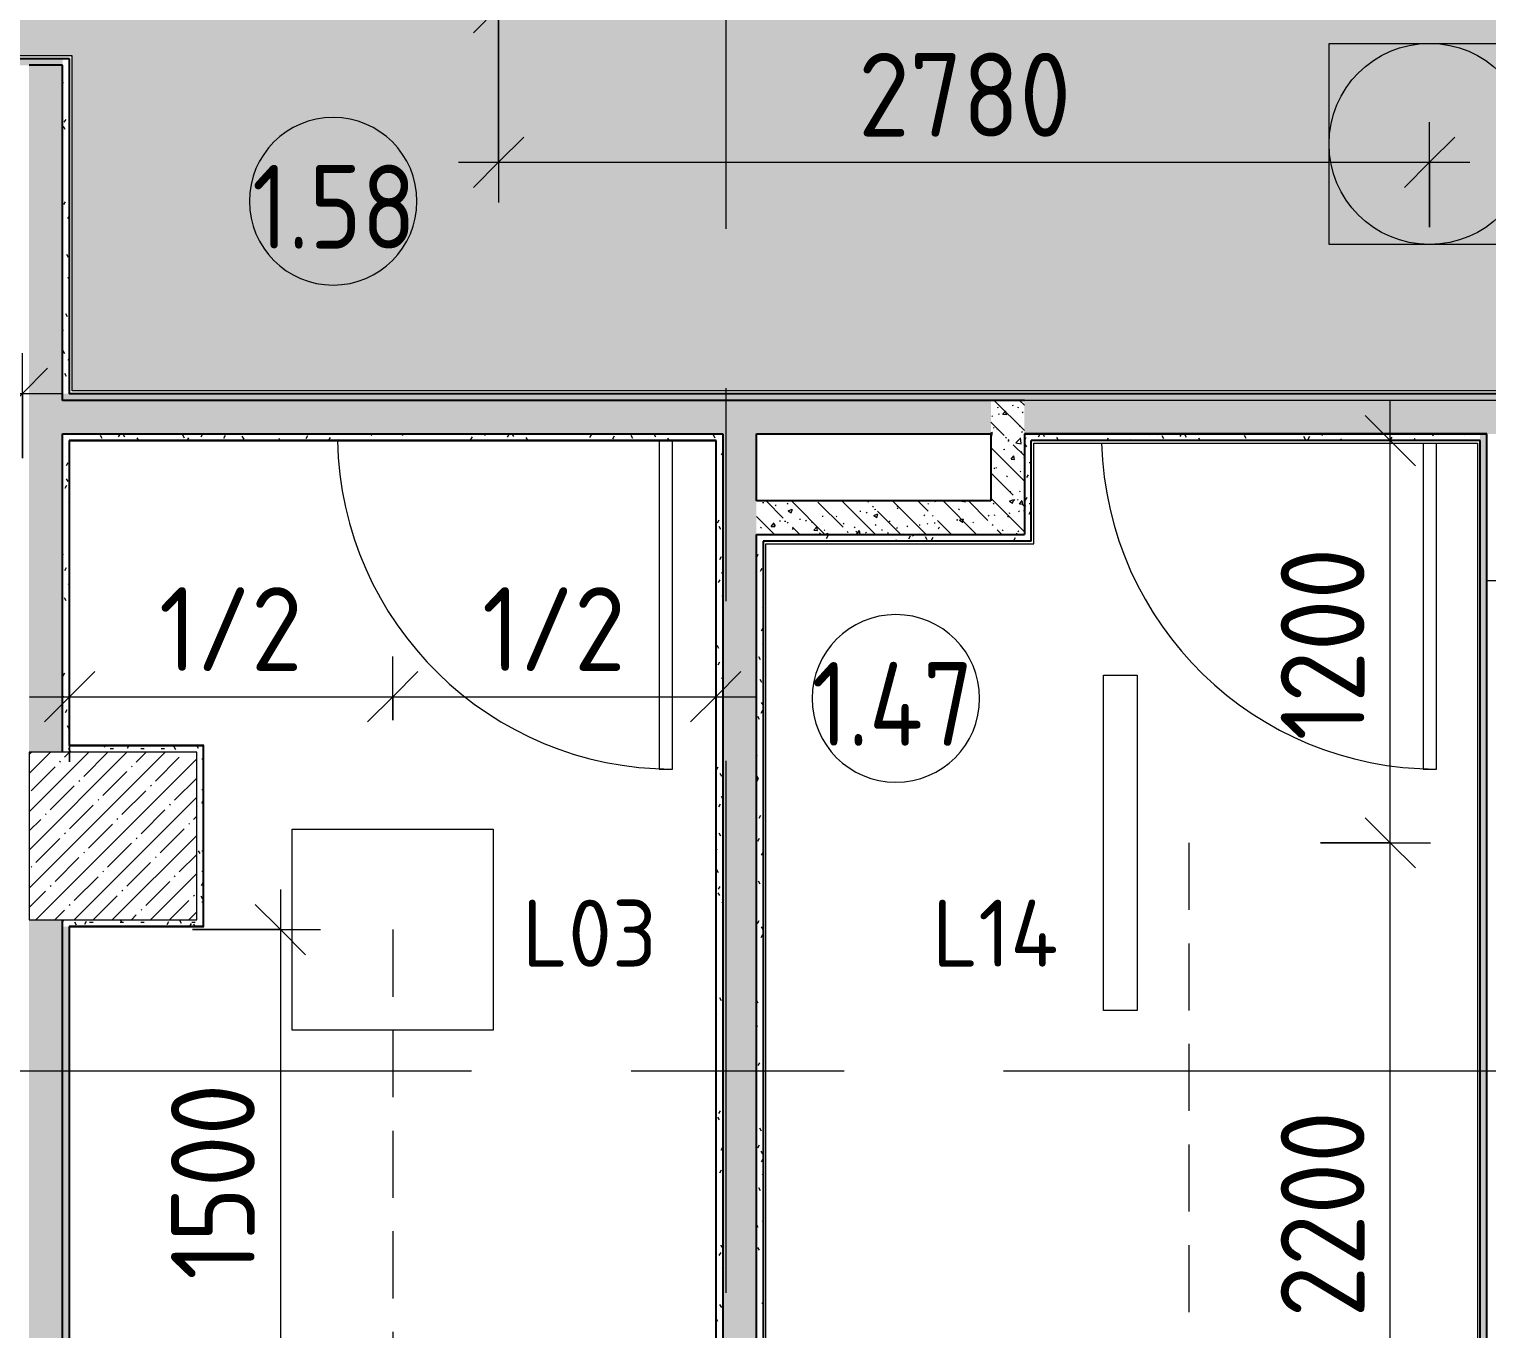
# Model space of a CAD drawing. Header units: millimetres. Extents: x 35802 to 233035, y -8553 to 29000.
# Drawn here: x 78580 to 82930, y 17380 to 21257 of the extents above; entities that cross this region are included whole.
import ezdxf

# ---------------------------------------------------------------- set-up
doc = ezdxf.new("R2010")
doc.units = ezdxf.units.MM
doc.linetypes.add('ADSK_Штрих_ш2 п1', pattern=[300, 200, -100])
doc.linetypes.add('Осевая', pattern=[3175, 635, -476.25, 1587.5, -476.25])
for name, color, linetype, lineweight in [('A-ANNO-DIMS', 7, 'Continuous', 9), ('A-ANNO-DIMS-100', 7, 'Continuous', 9), ('A-ANNO-NOTE', 7, 'Continuous', 9), ('A-AREA-IDEN', 7, 'Continuous', 9), ('A-DETL-1', 7, 'ADSK_Штрих_ш2 п1', 9), ('A-DOOR', 7, 'Continuous', 9), ('A-DOOR-1', 7, 'Continuous', 13), ('A-WALL', 7, 'Continuous', 9), ('E-LITE-EQPM-IDEN', 7, 'Continuous', 9), ('I-WALL', 7, 'Continuous', 9), ('S-COLS', 7, 'Continuous', 9), ('Оси', 7, 'Continuous', 9), ('Оси-2', 7, 'Осевая', 9)]:
    doc.layers.add(name, color=color, linetype=linetype, lineweight=lineweight)
doc.layers.add('A-CLNG-PATT-1', color=7, linetype='Continuous', lineweight=9, transparency=1)
doc.layers.add('A-WALL-2', color=7, linetype='Continuous', lineweight=25, true_color=0x3c3c3c)
doc.layers.add('A-WALL-FNSH-2', color=7, linetype='Continuous', lineweight=13, true_color=0x3c3c3c)
doc.styles.add('GOST Common', font='GOST_Common.ttf', dxfattribs={"height": 200})
doc.styles.add('GOST Common_1', font='GOST_Common.ttf', dxfattribs={"width": 0.9, "height": 250})
doc.styles.add('ISOCPEUR', font='isocpeur.ttf', dxfattribs={"width": 0.9, "height": 250})
doc.dimstyles.new('ISO-2_5_0_9К_БОЛЬШОЙ', dxfattribs={"dimscale": 304.8, "dimtxt": 248.995294, "dimasz": 0.492126, "dimexe": 0.393701, "dimexo": 0.984252, "dimgap": 0, "dimtad": 1, "dimdec": 0, "dimrnd": 10, "dimzin": 0, "dimdsep": 46, "dimtxsty": 'ISOCPEUR', "dimblk1": 'OBLIQUE', "dimblk2": 'OBLIQUE', "dimsah": 1, "dimcen": 0.09, "dimdle": 0.393701, "dimazin": 0, "dimtfac": 1, "dimtdec": 4, "dimtix": 1, "dimtmove": 0, "dimatfit": 3, "dimfxl": 1, "dimtvp": 1, "dimtolj": 1, "dimtzin": 0, "dimarcsym": 2})
doc.dimstyles.new('ISO-2_5_0_9К_БОЛЬШОЙ_3', dxfattribs={"dimscale": 304.8, "dimtxt": 248.995294, "dimasz": 0.492126, "dimexe": 0.393701, "dimexo": 0.984252, "dimgap": 0, "dimtad": 1, "dimdec": 0, "dimrnd": 10, "dimzin": 0, "dimdsep": 46, "dimtxsty": 'ISOCPEUR', "dimblk1": 'OBLIQUE', "dimblk2": 'OBLIQUE', "dimsah": 1, "dimcen": 0.09, "dimdle": 0.393701, "dimazin": 0, "dimtfac": 1, "dimtdec": 4, "dimtix": 1, "dimtmove": 0, "dimatfit": 3, "dimfxl": 1, "dimtvp": 1, "dimtolj": 1, "dimtzin": 0, "dimarcsym": 2})
pattern_1 = [(135, (0, 0), (-75.43415, -75.43415), [106.68, -17.78, 3.556, -17.78]), (135, (0, 75.39), (-75.43415, -75.43415), []), (50, (0, 0), (127.52922, -11.15758), [13.335, -146.685]), (355, (0, 0), (-24.66966, 133.74002), [10.668, -117.348]), (100.451, (10.63, -0.93), (102.85973, 122.58178), [11.333, -124.663]), (46.184, (0, 35.56), (189.75516, -29.43036), [20.002, -220.027]), (96.636, (15.81, 33.1), (166.1822, 173.1996), [17, -186.995]), (351.184, (0, 35.56), (166.18393, 173.19757), [16.002, -176.022]), (21, (17.78, 26.67), (106.13027, -71.58603), [13.335, -146.685]), (326, (17.78, 26.67), (43.26188, 128.93175), [10.668, -117.348]), (71.451, (26.62, 20.7), (149.39198, 57.34505), [11.333, -124.663]), (37.5, (0, 0), (2.162228, 59.188357), [3.353, -112.573, 3.353, -115.773, -117.792]), (37.5, (0, 0), (2.162228, 59.188357), [-235.052, 3.353, -114.44]), (7.5, (0, 0), (46.773857, 70.126152), [3.353, -64.567, 3.353, -109.906, -44.894]), (7.5, (0, 0), (46.773857, 70.126152), [-181.178, 3.353, -41.542]), (327.5, (-39.65, 0), (94.91367, -4.010093), [3.353, -41.097, 3.353, -135.331, -184.023]), (327.5, (-39.65, 0), (94.91367, -4.010093), [-183.134, 3.353, -180.67]), (317.5, (-57.43, 0), (103.69057, 17.79882), [3.353, -54.432, 3.353, -88.748, -130.683]), (317.5, (-57.43, 0), (103.69057, 17.79882), [-149.885, 3.353, -127.33])]
pattern_2 = [(0, (0, 0), (121.92, 30.48), [10.058, -81.382, 10.058, -81.382, -487.68]), (0, (0, 0), (121.92, 30.48), [-182.88, 10.058, -172.822, 10.058, -81.382, -213.36]), (0, (0, 0), (121.92, 30.48), [-457.2, 10.058, -50.902, 10.058, -142.342]), (120, (45.72, 15.24), (-87.356454, 90.345817), [10.058, -81.382, 10.058, -81.382, -487.68]), (120, (45.72, 15.24), (-87.356454, 90.345817), [-182.88, 10.058, -172.822, 10.058, -81.382, -213.36]), (120, (45.72, 15.24), (-87.356454, 90.345817), [-457.2, 10.058, -50.902, 10.058, -142.342]), (240, (60.96, 76.2), (-34.563546, -120.825817), [10.058, -81.382, 10.058, -81.382, -487.68]), (240, (60.96, 76.2), (-34.563546, -120.825817), [-182.88, 10.058, -172.822, 10.058, -81.382, -213.36]), (240, (60.96, 76.2), (-34.563546, -120.825817), [-457.2, 10.058, -50.902, 10.058, -142.342])]

# ---------------------------------------------------------------- blocks, each defined once
blk = doc.blocks.new('110_Дверь_СКБ_1Ст_Внутренняя1 - Д-11п 1100x2100h_кладовые _все__ коридор _между помещениями блока столовой__ моечные _все_ 2-32102277-План расстановки осветительного оборудования 1 этажа в осях 12-23')
at = {"layer": 'A-DOOR'}
blk.add_arc((-487.5, 50), 1000, 1.6089, 90, dxfattribs=at)
at = {"layer": 'A-DOOR-1'}
for p, q in [((-487.5, 1050), (-487.5, 78)), ((-447.5, 1050), (-487.5, 1050)), ((-447.5, 78), (-447.5, 1050))]:
    blk.add_line(p, q, dxfattribs=at)
blk = doc.blocks.new('110_Дверь_СКБ_1Ст_Внутренняя1 - Д-11п 1100x2100h_кладовые _все__ коридор _между помещениями блока столовой__ моечные _все_ 2-V21-План расстановки осветительного оборудования 1 этажа в осях 12-23')
at = {"layer": 'A-DOOR'}
blk.add_arc((-487.5, 50), 1000, 1.1492, 90, dxfattribs=at)
at = {"layer": 'A-DOOR-1'}
for p, q in [((-487.5, 1050), (-487.5, 70)), ((-447.5, 1050), (-487.5, 1050)), ((-447.5, 70), (-447.5, 1050))]:
    blk.add_line(p, q, dxfattribs=at)
blk = doc.blocks.new('BSC_Колонна _Прямоугольная - 500х500-V37-План расстановки осветительного оборудования 1 этажа в осях 12-23')
at = {"layer": 'S-COLS'}
h = blk.add_hatch(dxfattribs=at)
h.set_pattern_fill('FP_53', color=256, style=0, pattern_type=2)
h.set_pattern_definition([(45, (-78830, -18850), (-57.02463, 57.02463), []), (45, (-78772.975, -18850), (-57.02463, 57.02463), [100.806, -20.161, 3.353, -16.808])])
h.paths.add_polyline_path([(-250, -250), (250, -250), (250, 250), (-250, 250)])
for p, q in [((250, 250), (-250, 250)), ((-250, 250), (-250, -250)), ((250, -250), (250, 250)), ((-250, -250), (250, -250))]:
    blk.add_line(p, q, dxfattribs=at)
blk = doc.blocks.new('Марка_Помещения - Номер-25198446-План расстановки осветительного оборудования 1 этажа в осях 12-23')
at = {"layer": 'A-AREA-IDEN'}
for start, end in [(360, 180), (180, 360)]:
    blk.add_arc((0, 0), 2.5, start, end, dxfattribs=at)
blk = doc.blocks.new('DIMBLOCK70-План расстановки осветительного оборудования 1 этажа в осях 12-23')
at = {"layer": 'A-ANNO-DIMS-100'}
for p, q in [((78559.8, 19977.1), (78559.8, 20291)), ((77499.8, 20249.3), (77499.8, 20051)), ((77499.8, 20171), (77499.8, 20249.3)), ((77499.8, 20171), (78679.8, 20171)), ((78559.8, 20171), (78559.8, 19977.1))]:
    blk.add_line(p, q, dxfattribs=at)
at = {"layer": 'A-ANNO-DIMS-100', "lineweight": 20}
for p, q in [((77499.8, 20171), (77574.8, 20246)), ((78559.8, 20171), (78634.8, 20246)), ((77499.8, 20171), (77424.8, 20096)), ((78559.8, 20171), (78484.8, 20096))]:
    blk.add_line(p, q, dxfattribs=at)
at = {"layer": 'A-ANNO-DIMS-100', "color": 0, "insert": (77814.3, 20497.7), "char_height": 250, "width": 517.144, "attachment_point": 1, "line_spacing_factor": 1.149209, "style": 'ISOCPEUR'}
blk.add_mtext('1/2', dxfattribs=at)
blk = doc.blocks.new('_Oblique')
at = {"color": 0, "linetype": 'ByBlock', "lineweight": -2}
blk.add_line((-0.5, -0.5), (0.5, 0.5), dxfattribs=at)
blk = doc.blocks.new('DIMBLOCK112-План расстановки осветительного оборудования 1 этажа в осях 12-23')
at = {"layer": 'A-ANNO-DIMS-100', "lineweight": 20}
for p, q in [((74381, 21322), (74456, 21397)), ((79981, 21322), (80056, 21397)), ((74381, 21322), (74306, 21247)), ((79981, 21322), (79906, 21247))]:
    blk.add_line(p, q, dxfattribs=at)
at = {"layer": 'A-ANNO-DIMS-100'}
for p, q in [((74381, 21327.5), (74381, 21202)), ((74381, 21322), (74381, 21327.5)), ((74381, 21322), (80101, 21322)), ((79981, 21327.5), (79981, 21202)), ((79981, 21322), (79981, 21327.5))]:
    blk.add_line(p, q, dxfattribs=at)
at = {"layer": 'A-ANNO-DIMS-100', "color": 0, "insert": (76865, 21648.6), "char_height": 250, "width": 758.478, "attachment_point": 1, "line_spacing_factor": 1.149209, "style": 'ISOCPEUR'}
blk.add_mtext('5600', dxfattribs=at)
blk = doc.blocks.new('DIMBLOCK129-План расстановки осветительного оборудования 1 этажа в осях 12-23')
at = {"layer": 'A-ANNO-DIMS-100'}
for p, q in [((79329.8, 18691), (79329.8, 17071)), ((79067.4, 18571), (79449.8, 18571)), ((79329.8, 18571), (79067.4, 18571)), ((79067.4, 17071), (79449.8, 17071)), ((79329.8, 17071), (79067.4, 17071))]:
    blk.add_line(p, q, dxfattribs=at)
at = {"layer": 'A-ANNO-DIMS-100', "lineweight": 20}
for p, q in [((79329.8, 18571), (79254.8, 18646)), ((79329.8, 18571), (79404.8, 18496)), ((79329.8, 17071), (79254.8, 17146)), ((79329.8, 17071), (79404.8, 16996))]:
    blk.add_line(p, q, dxfattribs=at)
at = {"layer": 'A-ANNO-DIMS-100', "color": 0, "insert": (79003.2, 17526.5), "char_height": 250, "width": 706.764, "attachment_point": 1, "rotation": 90, "line_spacing_factor": 1.149209, "style": 'ISOCPEUR'}
blk.add_mtext('1500', dxfattribs=at)
blk = doc.blocks.new('DIMBLOCK133-План расстановки осветительного оборудования 1 этажа в осях 12-23')
at = {"layer": 'A-ANNO-DIMS-100', "lineweight": 20}
for p, q in [((82641.6, 18830), (82566.6, 18905)), ((82641.6, 18830), (82716.6, 18755)), ((82641.6, 16629.8), (82566.6, 16704.8)), ((82641.6, 16629.8), (82716.6, 16554.8))]:
    blk.add_line(p, q, dxfattribs=at)
at = {"layer": 'A-ANNO-DIMS-100'}
for p, q in [((82434, 18830), (82761.6, 18830)), ((82641.6, 18830), (82434, 18830)), ((82641.6, 16509.8), (82641.6, 18830)), ((82434, 16629.8), (82761.6, 16629.8)), ((82641.6, 16629.8), (82434, 16629.8))]:
    blk.add_line(p, q, dxfattribs=at)
at = {"layer": 'A-ANNO-DIMS-100', "color": 0, "insert": (82314.9, 17413.8), "char_height": 250, "width": 758.478, "attachment_point": 1, "rotation": 90, "line_spacing_factor": 1.149209, "style": 'ISOCPEUR'}
blk.add_mtext('2200', dxfattribs=at)
blk = doc.blocks.new('DIMBLOCK134-План расстановки осветительного оборудования 1 этажа в осях 12-23')
at = {"layer": 'A-ANNO-DIMS-100'}
for p, q in [((82641.6, 18830), (82641.6, 20150)), ((82835.5, 20030), (82521.6, 20030)), ((82641.6, 20030), (82835.5, 20030)), ((82434, 18830), (82761.6, 18830)), ((82641.6, 18830), (82434, 18830))]:
    blk.add_line(p, q, dxfattribs=at)
at = {"layer": 'A-ANNO-DIMS-100', "lineweight": 20}
for p, q in [((82641.6, 20030), (82566.6, 20105)), ((82641.6, 20030), (82716.6, 19955)), ((82641.6, 18830), (82566.6, 18905)), ((82641.6, 18830), (82716.6, 18755))]:
    blk.add_line(p, q, dxfattribs=at)
at = {"layer": 'A-ANNO-DIMS-100', "color": 0, "insert": (82314.9, 19135.5), "char_height": 250, "width": 706.764, "attachment_point": 1, "rotation": 90, "line_spacing_factor": 1.149209, "style": 'ISOCPEUR'}
blk.add_mtext('1200', dxfattribs=at)
blk = doc.blocks.new('DIMBLOCK135-План расстановки осветительного оборудования 1 этажа в осях 12-23')
at = {"layer": 'A-ANNO-DIMS-100'}
for p, q in [((83050, 19418.4), (83050, 19732.4)), ((82930, 19612.4), (83755, 19612.4)), ((83050, 19612.4), (83050, 19418.4)), ((83755, 19618.3), (83755, 19492.4)), ((83755, 19612.4), (83755, 19618.3))]:
    blk.add_line(p, q, dxfattribs=at)
at = {"layer": 'A-ANNO-DIMS-100', "lineweight": 20}
for p, q in [((83050, 19612.4), (83125, 19687.4)), ((83755, 19612.4), (83830, 19687.4)), ((83050, 19612.4), (82975, 19537.4)), ((83755, 19612.4), (83680, 19537.4))]:
    blk.add_line(p, q, dxfattribs=at)
at = {"layer": 'A-ANNO-DIMS-100', "color": 0, "insert": (83187, 19939), "char_height": 250, "width": 517.144, "attachment_point": 1, "line_spacing_factor": 1.149209, "style": 'ISOCPEUR'}
blk.add_mtext('1/2', dxfattribs=at)
blk = doc.blocks.new('DIMBLOCK268-План расстановки осветительного оборудования 1 этажа в осях 12-23')
at = {"layer": 'A-ANNO-DIMS-100'}
for p, q in [((79981, 21327.5), (79981, 20740.2)), ((79981, 20860.2), (79981, 21327.5)), ((82759, 20666.3), (82759, 20980.2)), ((79861, 20860.2), (82879, 20860.2)), ((82759, 20860.2), (82759, 20666.3))]:
    blk.add_line(p, q, dxfattribs=at)
at = {"layer": 'A-ANNO-DIMS-100', "lineweight": 20}
for p, q in [((79981, 20860.2), (80056, 20935.2)), ((82759, 20860.2), (82834, 20935.2)), ((79981, 20860.2), (79906, 20785.2)), ((82759, 20860.2), (82684, 20785.2))]:
    blk.add_line(p, q, dxfattribs=at)
at = {"layer": 'A-ANNO-DIMS-100', "color": 0, "insert": (81054, 21186.8), "char_height": 250, "width": 758.478, "attachment_point": 1, "line_spacing_factor": 1.149209, "style": 'ISOCPEUR'}
blk.add_mtext('2780', dxfattribs=at)
blk = doc.blocks.new('DIMBLOCK271-План расстановки осветительного оборудования 1 этажа в осях 12-23')
at = {"layer": 'A-ANNO-DIMS-100'}
for p, q in [((78700.8, 19072), (78700.8, 19385.9)), ((79664.9, 19196.4), (79664.9, 19385.9)), ((78580.8, 19265.9), (79664.9, 19265.9)), ((78700.8, 19265.9), (78700.8, 19072)), ((79664.9, 19265.9), (79664.9, 19196.4))]:
    blk.add_line(p, q, dxfattribs=at)
at = {"layer": 'A-ANNO-DIMS-100', "lineweight": 20}
for p, q in [((78700.8, 19265.9), (78775.8, 19340.9)), ((79664.9, 19265.9), (79739.9, 19340.9)), ((78700.8, 19265.9), (78625.8, 19190.9)), ((79664.9, 19265.9), (79589.9, 19190.9))]:
    blk.add_line(p, q, dxfattribs=at)
at = {"layer": 'A-ANNO-DIMS-100', "color": 0, "insert": (78967.4, 19592.6), "char_height": 250, "width": 517.144, "attachment_point": 1, "line_spacing_factor": 1.149209, "style": 'ISOCPEUR'}
blk.add_mtext('1/2', dxfattribs=at)
blk = doc.blocks.new('DIMBLOCK272-План расстановки осветительного оборудования 1 этажа в осях 12-23')
at = {"layer": 'A-ANNO-DIMS-100'}
for p, q in [((79664.9, 19196.4), (79664.9, 19385.9)), ((80629, 19072), (80629, 19385.9)), ((79664.9, 19265.9), (80749, 19265.9)), ((79664.9, 19265.9), (79664.9, 19196.4)), ((80629, 19265.9), (80629, 19072))]:
    blk.add_line(p, q, dxfattribs=at)
at = {"layer": 'A-ANNO-DIMS-100', "lineweight": 20}
for p, q in [((79664.9, 19265.9), (79739.9, 19340.9)), ((80629, 19265.9), (80704, 19340.9)), ((79664.9, 19265.9), (79589.9, 19190.9)), ((80629, 19265.9), (80554, 19190.9))]:
    blk.add_line(p, q, dxfattribs=at)
at = {"layer": 'A-ANNO-DIMS-100', "color": 0, "insert": (79931.5, 19592.6), "char_height": 250, "width": 517.144, "attachment_point": 1, "line_spacing_factor": 1.149209, "style": 'ISOCPEUR'}
blk.add_mtext('1/2', dxfattribs=at)

msp = doc.modelspace()

# ---------------------------------------------------------------- hatches: boundary and pattern name
at = {"layer": 'A-CLNG-PATT-1'}
h = msp.add_hatch(color=256, dxfattribs=at)
h.paths.add_polyline_path([(84590, 20178), (84590, 21652), (82302, 21652), (82302, 22672), (68282, 22672), (68282, 26852), (68202, 26852), (68202, 26860), (67111, 26860), (67110, 26852), (66788, 26852), (66788, 26472), (66132, 26472), (66132, 26859), (60788, 26859), (60788, 26472), (60132, 26472), (60132, 26852), (57578, 26852), (57578, 25558), (57958, 25558), (57958, 24978), (58130, 24978), (58130, 24950), (58180, 24950), (58180, 24850), (58785, 24850), (58785, 24950), (58835, 24950), (58835, 24850), (59885, 24850), (59885, 24950), (59935, 24950), (59935, 24850), (60560, 24850), (60560, 24950), (60770, 24950), (60770, 24955), (61865, 24955), (61865, 24950), (61935, 24950), (61935, 24955), (63055, 24955), (63055, 24950), (63125, 24950), (63125, 24955), (64245, 24955), (64245, 24950), (64315, 24950), (64315, 24955), (65435, 24955), (65435, 24950), (65505, 24950), (65505, 24955), (66090, 24955), (66090, 24950), (66760, 24950), (66760, 24960), (66780, 24960), (66780, 24970.5), (66788, 24970.5), (66788, 22672), (66288, 22672), (66288, 21178), (78707.8, 21178), (78707.8, 20178), (83295.5, 20178), (83295.5, 20188), (83315.5, 20188), (83315.5, 20178)])
h.paths.add_polyline_path([(58140, 24810), (58140, 24850), (58130, 24850), (58130, 24810)])
h.paths.add_polyline_path([(60600, 24830), (60610, 24830), (60610, 24850), (60600, 24850)])
at = {"layer": 'I-WALL'}
h = msp.add_hatch(dxfattribs=at)
h.set_pattern_fill('FP_67', color=256, style=0, pattern_type=2)
h.set_pattern_definition(pattern_2)
h.paths.add_polyline_path([(78579.8, 21150), (78679.8, 21150), (78679.8, 21170), (66260, 21170), (66260, 21150), (77459.9, 21150)])
h = msp.add_hatch(dxfattribs=at)
h.set_pattern_fill('FP_21', color=256, style=0, pattern_type=2)
h.set_pattern_definition(pattern_1)
h.paths.add_polyline_path([(78579.8, 15150), (78580, 15150.8), (78580, 15650), (78679.8, 15650), (78679.8, 18600), (78580, 18600), (78580, 19100), (78679.8, 19100), (78679.8, 21150), (78579.8, 21150), (78579.8, 15192.6)])
h = msp.add_hatch(dxfattribs=at)
h.set_pattern_fill('FP_67', color=256, style=0, pattern_type=2)
h.set_pattern_definition(pattern_2)
h.paths.add_polyline_path([(78679.8, 20170), (78699.8, 20170), (78699.8, 21170), (78679.8, 21170), (78679.8, 20363.7)])
h = msp.add_hatch(dxfattribs=at)
h.set_pattern_fill('FP_67', color=256, style=0, pattern_type=2)
h.set_pattern_definition(pattern_2)
h.paths.add_polyline_path([(84480, 20150), (84590, 20150), (84590, 20170), (78679.8, 20170), (78679.8, 20150), (83263.9, 20150)])
h = msp.add_hatch(dxfattribs=at)
h.set_pattern_fill('FP_21', color=256, style=0, pattern_type=2)
h.set_pattern_definition(pattern_1)
h.paths.add_polyline_path([(81450, 20050), (81450, 20150), (78679.8, 20150), (78679.8, 20050), (81087.4, 20050)])
h = msp.add_hatch(dxfattribs=at)
h.set_pattern_fill('FP_21', color=256, style=0, pattern_type=2)
h.set_pattern_definition(pattern_1)
h.paths.add_polyline_path([(81550, 19750), (81550, 20150), (81450, 20150), (81450, 19750)])
h = msp.add_hatch(dxfattribs=at)
h.set_pattern_fill('FP_21', color=256, style=0, pattern_type=2)
h.set_pattern_definition(pattern_1)
h.paths.add_polyline_path([(84480, 20050), (84480, 20150), (81550, 20150), (81550, 20050), (83263.9, 20050)])
h = msp.add_hatch(dxfattribs=at)
h.set_pattern_fill('FP_67', color=256, style=0, pattern_type=2)
h.set_pattern_definition(pattern_2)
h.paths.add_polyline_path([(78699.8, 19100), (78699.8, 20050), (78679.8, 20050), (78679.8, 19100)])
h = msp.add_hatch(dxfattribs=at)
h.set_pattern_fill('FP_67', color=256, style=0, pattern_type=2)
h.set_pattern_definition(pattern_2)
h.paths.add_polyline_path([(80629, 20030), (80630, 20030), (80630, 20050), (78699.8, 20050), (78699.8, 20030), (80361.9, 20030)])
h = msp.add_hatch(dxfattribs=at)
h.set_pattern_fill('FP_67', color=256, style=0, pattern_type=2)
h.set_pattern_definition(pattern_2)
h.paths.add_polyline_path([(80630, 17150), (80650, 17150), (80650, 20050), (80630, 20050), (80630, 17261)])
h = msp.add_hatch(dxfattribs=at)
h.set_pattern_fill('FP_21', color=256, style=0, pattern_type=2)
h.set_pattern_definition(pattern_1)
h.paths.add_polyline_path([(80750, 17250), (80750, 20050), (80650, 20050), (80650, 17250)])
h = msp.add_hatch(dxfattribs=at)
h.set_pattern_fill('FP_67', color=256, style=0, pattern_type=2)
h.set_pattern_definition(pattern_2)
h.paths.add_polyline_path([(81570, 19730), (81570, 20050), (81550, 20050), (81550, 19730)])
h = msp.add_hatch(dxfattribs=at)
h.set_pattern_fill('FP_67', color=256, style=0, pattern_type=2)
h.set_pattern_definition(pattern_2)
h.paths.add_polyline_path([(82902, 20030), (82910, 20030), (82910, 20050), (81570, 20050), (81570, 20030), (81812.9, 20030)])
h = msp.add_hatch(dxfattribs=at)
h.set_pattern_fill('FP_67', color=256, style=0, pattern_type=2)
h.set_pattern_definition(pattern_2)
h.paths.add_polyline_path([(82930, 15270), (82930, 20050), (82910, 20050), (82910, 15270)])
h = msp.add_hatch(dxfattribs=at)
h.set_pattern_fill('FP_21', color=256, style=0, pattern_type=2)
h.set_pattern_definition(pattern_1)
h.paths.add_polyline_path([(80750, 19750), (81450, 19750), (81450, 19850), (80750, 19850)])
h = msp.add_hatch(dxfattribs=at)
h.set_pattern_fill('FP_67', color=256, style=0, pattern_type=2)
h.set_pattern_definition(pattern_2)
h.paths.add_polyline_path([(81550, 19730), (81550, 19750), (80750, 19750), (80750, 19730), (81087.4, 19730)])
h = msp.add_hatch(dxfattribs=at)
h.set_pattern_fill('FP_67', color=256, style=0, pattern_type=2)
h.set_pattern_definition(pattern_2)
h.paths.add_polyline_path([(80770, 17250), (80770, 19730), (80750, 19730), (80750, 17250)])
h = msp.add_hatch(dxfattribs=at)
h.set_pattern_fill('FP_67', color=256, style=0, pattern_type=2)
h.set_pattern_definition(pattern_2)
h.paths.add_polyline_path([(79080, 19100), (79100, 19100), (79100, 19120), (78699.8, 19120), (78699.8, 19100), (78910.9, 19100)])
h = msp.add_hatch(dxfattribs=at)
h.set_pattern_fill('FP_67', color=256, style=0, pattern_type=2)
h.set_pattern_definition(pattern_2)
h.paths.add_polyline_path([(79100, 18580), (79100, 19100), (79080, 19100), (79080, 18580)])
h = msp.add_hatch(dxfattribs=at)
h.set_pattern_fill('FP_67', color=256, style=0, pattern_type=2)
h.set_pattern_definition(pattern_2)
h.paths.add_polyline_path([(78699.8, 18580), (79080, 18580), (79080, 18600), (78679.8, 18600), (78679.8, 18580)])
h = msp.add_hatch(dxfattribs=at)
h.set_pattern_fill('FP_67', color=256, style=0, pattern_type=2)
h.set_pattern_definition(pattern_2)
h.paths.add_polyline_path([(78679.8, 15650), (78699.8, 15650), (78699.8, 18580), (78679.8, 18580), (78679.8, 17261)])

# ---------------------------------------------------------------- linework, layer by layer
at = {"layer": 'A-ANNO-NOTE'}
for p, q in [((82459, 21215), (83059, 21215)), ((82459, 20615), (82459, 21215)), ((83059, 20615), (82459, 20615)), ((81786.5, 18330), (81786.5, 19330)), ((81786.5, 19330), (81886.5, 19330)), ((81886.5, 19330), (81886.5, 18330)), ((79364.9, 18871), (79964.9, 18871)), ((79364.9, 18271), (79364.9, 18871)), ((79964.9, 18871), (79964.9, 18271)), ((81886.5, 18330), (81786.5, 18330)), ((79964.9, 18271), (79364.9, 18271))]:
    msp.add_line(p, q, dxfattribs=at)
msp.add_circle((82759, 20915), 300, dxfattribs=at)
at = {"layer": 'A-DETL-1'}
for p, q in [((82040.5, 18830), (82040.5, 16629.8)), ((79664.9, 18571), (79664.9, 17071))]:
    msp.add_line(p, q, dxfattribs=at)
at = {"layer": 'A-WALL'}
msp.add_line((84480, 20150), (81550, 20150), dxfattribs=at)
at = {"layer": 'A-WALL-2'}
for p, q in [((66280, 21170), (78699.8, 21170)), ((78679.8, 21150), (78579.8, 21150)), ((78679.8, 20150), (78679.8, 21150)), ((78699.8, 21170), (78699.8, 20170)), ((81550, 20150), (78679.8, 20150)), ((84590, 20170), (78699.8, 20170)), ((78679.8, 19100), (78679.8, 20050)), ((78679.8, 20050), (80650, 20050)), ((80630, 20030), (78699.8, 20030)), ((78699.8, 20030), (78699.8, 19120)), ((80630, 17130), (80630, 20030)), ((80650, 20050), (80650, 17150)), ((80750, 19850), (80750, 20050)), ((80750, 20050), (81450, 20050)), ((81450, 20050), (81450, 19850)), ((81550, 20050), (82930, 20050)), ((81550, 20050), (81550, 19750)), ((82930, 20050), (81550, 20050)), ((81570, 19730), (81570, 20030)), ((82910, 20030), (81570, 20030)), ((82910, 15270), (82910, 20030)), ((82930, 15250), (82930, 20050)), ((81450, 19850), (80750, 19850)), ((80750, 17250), (80750, 19750)), ((80750, 19750), (81550, 19750)), ((81570, 19730), (80770, 19730)), ((80770, 19730), (80770, 17270)), ((78699.8, 19120), (79100, 19120)), ((79100, 18580), (79100, 19120)), ((78679.8, 15650), (78679.8, 18600)), ((79100, 18580), (78699.8, 18580)), ((78699.8, 18580), (78699.8, 15670))]:
    msp.add_line(p, q, dxfattribs=at)
at = {"layer": 'A-WALL-FNSH-2'}
for p, q in [((78707.8, 21178), (66288, 21178)), ((78707.8, 20178), (78707.8, 21178)), ((84590, 20178), (78707.8, 20178)), ((78700.8, 20029), (80629, 20029)), ((78700.8, 19121), (78700.8, 20029)), ((80629, 20029), (80629, 17129)), ((81578, 20022), (82902, 20022)), ((81578, 19722), (81578, 20022)), ((82902, 20022), (82902, 15278)), ((80778, 19722), (81578, 19722)), ((80778, 17278), (80778, 19722)), ((79101, 19121), (78700.8, 19121)), ((79101, 18579), (79101, 19121)), ((78700.8, 18579), (79101, 18579)), ((78700.8, 15671), (78700.8, 18579))]:
    msp.add_line(p, q, dxfattribs=at)
at = {"layer": 'Оси'}
msp.add_line((82250, 18150), (84750, 18150), dxfattribs=at)
at = {"layer": 'Оси-2'}
for p, q in [((80660, 501), (80660, 24890.1)), ((39101.6, 18150), (82250, 18150))]:
    msp.add_line(p, q, dxfattribs=at)

# ---------------------------------------------------------------- block references
at = {"layer": 'A-AREA-IDEN', "xscale": 99.99999999999993, "yscale": 99.99999999999993, "zscale": 99.99999999999993}
for p in [(79487.1, 20744.1), (81166.4, 19260.8)]:
    msp.add_blockref('Марка_Помещения - Номер-25198446-План расстановки осветительного оборудования 1 этажа в осях 12-23', p, dxfattribs=at)
at = {"layer": 'A-DOOR', "rotation": 180}
for name, p in [('110_Дверь_СКБ_1Ст_Внутренняя1 - Д-11п 1100x2100h_кладовые _все__ коридор _между помещениями блока столовой__ моечные _все_ 2-V21-План расстановки осветительного оборудования 1 этажа в осях 12-23', (80012.5, 20100)), ('110_Дверь_СКБ_1Ст_Внутренняя1 - Д-11п 1100x2100h_кладовые _все__ коридор _между помещениями блока столовой__ моечные _все_ 2-32102277-План расстановки осветительного оборудования 1 этажа в осях 12-23', (82292.5, 20100))]:
    msp.add_blockref(name, p, dxfattribs=at)
at = {"layer": 'S-COLS'}
msp.add_blockref('BSC_Колонна _Прямоугольная - 500х500-V37-План расстановки осветительного оборудования 1 этажа в осях 12-23', (78830, 18850), dxfattribs=at)

# ---------------------------------------------------------------- texts
at = {"layer": 'A-AREA-IDEN', "char_height": 250, "attachment_point": 1, "style": 'GOST Common_1'}
for s, insert, width in [('1.58', (79245.2, 20852.7), 606.076), ('1.47', (80915.5, 19369.4), 627.721)]:
    msp.add_mtext(s, dxfattribs=dict(at, insert=insert, width=width))
at = {"layer": 'E-LITE-EQPM-IDEN', "char_height": 200, "attachment_point": 1, "style": 'GOST Common'}
for s, insert, width in [('L03', (80051, 18660.3), 521.097), ('L14', (81274.9, 18660.3), 497.046)]:
    msp.add_mtext(s, dxfattribs=dict(at, insert=insert, width=width))

# ---------------------------------------------------------------- dimensions: what is measured, and where the dimension line sits
at = {"layer": 'A-ANNO-DIMS'}
for base, p1, p2, dimstyle, override, picture, middle in [((79981, 21322), (74381, 21627.5), (79981, 21627.5), 'ISO-2_5_0_9К_БОЛЬШОЙ', {"dimpost": '<>', "dimfxl": 5600}, 'DIMBLOCK112-План расстановки осветительного оборудования 1 этажа в осях 12-23', (77181, 21447)), ((82759, 20860.2), (79981, 21627.5), (82759, 20966.3), 'ISO-2_5_0_9К_БОЛЬШОЙ_3', {"dimpost": '<>', "dimfxl": 2855.614268}, 'DIMBLOCK268-План расстановки осветительного оборудования 1 этажа в осях 12-23', (81370, 20985.2))]:
    dim = msp.add_linear_dim(base=base, p1=p1, p2=p2, dimstyle=dimstyle, override=override, dxfattribs=at)
    dim.commit()
    dim.dimension.update_dxf_attribs({"geometry": picture, "text_midpoint": middle})
for base, p1, p2, dimstyle, override, picture, middle in [((78559.8, 20171), (77499.8, 19949.3), (78559.8, 20277.1), 'ISO-2_5_0_9К_БОЛЬШОЙ', {"dimpost": '<>', "dimfxl": 1109.531349}, 'DIMBLOCK70-План расстановки осветительного оборудования 1 этажа в осях 12-23', (78029.8, 20296)), ((83755, 19612.4), (83050, 19718.4), (83755, 19318.3), 'ISO-2_5_0_9К_БОЛЬШОЙ', {"dimpost": '<>', "dimfxl": 810.629429}, 'DIMBLOCK135-План расстановки осветительного оборудования 1 этажа в осях 12-23', (83402.5, 19737.4)), ((79664.9, 19265.9), (78700.8, 19372), (79664.9, 18896.4), 'ISO-2_5_0_9К_БОЛЬШОЙ_3', {"dimpost": '<>', "dimfxl": 1075.034257}, 'DIMBLOCK271-План расстановки осветительного оборудования 1 этажа в осях 12-23', (79182.9, 19390.9)), ((80629, 19265.9), (79664.9, 18896.4), (80629, 19372), 'ISO-2_5_0_9К_БОЛЬШОЙ_3', {"dimpost": '<>', "dimfxl": 1075.034257}, 'DIMBLOCK272-План расстановки осветительного оборудования 1 этажа в осях 12-23', (80147, 19390.9))]:
    dim = msp.add_linear_dim(base=base, p1=p1, p2=p2, text='1/2', dimstyle=dimstyle, override=override, dxfattribs=at)
    dim.commit()
    dim.dimension.update_dxf_attribs({"geometry": picture, "text_midpoint": middle})
for base, p1, p2, override, picture, middle in [((82641.6, 20030), (82134, 18830), (82535.5, 20030), {"dimpost": '<>', "dimfxl": 1265.382174}, 'DIMBLOCK134-План расстановки осветительного оборудования 1 этажа в осях 12-23', (82516.6, 19430)), ((82641.6, 18830), (82134, 16629.8), (82134, 18830), {"dimpost": '<>', "dimfxl": 2200.249805}, 'DIMBLOCK133-План расстановки осветительного оборудования 1 этажа в осях 12-23', (82516.6, 17729.9)), ((79329.8, 17071), (79367.4, 18571), (79367.4, 17071), {"dimpost": '<>', "dimfxl": 1500}, 'DIMBLOCK129-План расстановки осветительного оборудования 1 этажа в осях 12-23', (79204.8, 17821))]:
    dim = msp.add_linear_dim(base=base, p1=p1, p2=p2, angle=90, dimstyle='ISO-2_5_0_9К_БОЛЬШОЙ', override=override, dxfattribs=at)
    dim.commit()
    dim.dimension.update_dxf_attribs({"geometry": picture, "text_midpoint": middle})

doc.saveas('drawing.dxf')
